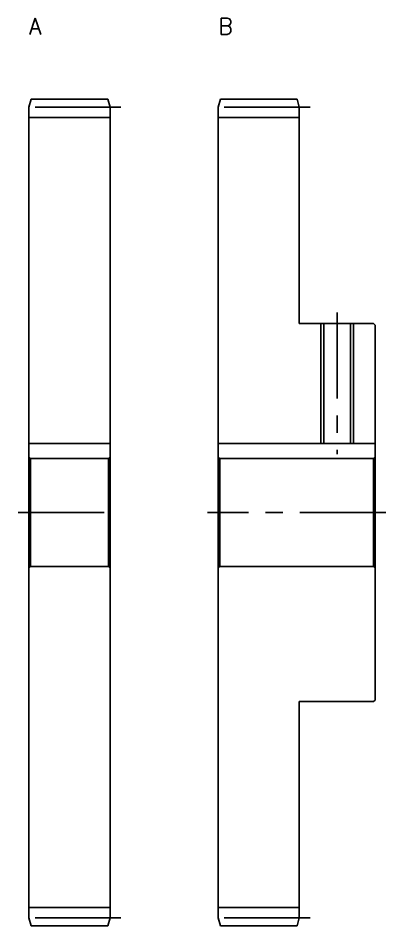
# Model space of a CAD drawing. Extents: x -2 to 239, y -13 to 178.
# Drawn here: x 171 to 239, y 10 to 178 of the extents above; entities that cross this region are included whole.
import ezdxf

# ---------------------------------------------------------------- set-up
doc = ezdxf.new("R2010")
doc.units = 0
doc.header["$LTSCALE"] = 0.5
doc.linetypes.add('CENTER', pattern=[50.8, 31.75, -6.35, 6.35, -6.35])
for name, color, linetype in [('MSM_CENTER', 1, 'CENTER'), ('MSM_CONTINUOUS', 7, 'CONTINUOUS'), ('MSM_NARROW', 5, 'CONTINUOUS'), ('MSM_PART_NUMBER', 7, 'CONTINUOUS')]:
    doc.layers.add(name, color=color, linetype=linetype)
doc.styles.get("Standard").update_dxf_attribs({"font": 'txt.shx', "height": 1, "bigfont": 'bigfont.shx'})

msp = doc.modelspace()

# ---------------------------------------------------------------- linework, layer by layer
at = {"layer": 'MSM_CENTER'}
for p, q in [((190, 161.5), (171, 161.5)), ((225, 161.5), (206, 161.5)), ((230, 123.5), (230, 97.3)), ((171, 86.5), (190, 86.5)), ((239, 86.5), (206, 86.5)), ((190, 11.5), (171, 11.5)), ((225, 11.5), (206, 11.5))]:
    msp.add_line(p, q, dxfattribs=at)
at = {"layer": 'MSM_CONTINUOUS'}
for p, q in [((173.4, 163), (173, 161.5)), ((187.6, 163), (173.4, 163)), ((188, 161.5), (187.6, 163)), ((208.4, 163), (208, 161.5)), ((222.6, 163), (208.4, 163)), ((223, 161.5), (222.6, 163)), ((173, 11.5), (173, 161.5)), ((188, 161.5), (188, 11.5)), ((208, 11.5), (208, 161.5)), ((223, 161.5), (223, 121.5)), ((188, 159.63), (173, 159.63)), ((223, 159.63), (208, 159.63)), ((223, 121.5), (236.7, 121.5)), ((227.54, 121.5), (227.54, 99.3)), ((232.46, 121.5), (232.46, 99.3)), ((236.7, 121.5), (237, 121.2)), ((237, 121.2), (237, 51.8)), ((188, 99.3), (173, 99.3)), ((237, 99.3), (208, 99.3)), ((173.3, 96.5), (173, 96.8)), ((173.3, 96.5), (187.7, 96.5)), ((173.3, 96.5), (173.3, 76.5)), ((188, 96.8), (187.7, 96.5)), ((187.7, 76.5), (187.7, 96.5)), ((208.3, 96.5), (208, 96.8)), ((208.3, 96.5), (236.7, 96.5)), ((208.3, 96.5), (208.3, 76.5)), ((237, 96.8), (236.7, 96.5)), ((236.7, 76.5), (236.7, 96.5)), ((173.3, 76.5), (173, 76.2)), ((173.3, 76.5), (187.7, 76.5)), ((188, 76.2), (187.7, 76.5)), ((208.3, 76.5), (208, 76.2)), ((208.3, 76.5), (236.7, 76.5)), ((237, 76.2), (236.7, 76.5)), ((223, 51.5), (223, 11.5)), ((236.7, 51.5), (223, 51.5)), ((237, 51.8), (236.7, 51.5)), ((188, 13.38), (173, 13.38)), ((223, 13.38), (208, 13.38)), ((173.4, 10), (173, 11.5)), ((188, 11.5), (187.6, 10)), ((208.4, 10), (208, 11.5)), ((223, 11.5), (222.6, 10)), ((187.6, 10), (173.4, 10)), ((222.6, 10), (208.4, 10))]:
    msp.add_line(p, q, dxfattribs=at)
at = {"layer": 'MSM_NARROW'}
for p, q in [((227, 121.5), (227, 99.3)), ((233, 121.5), (233, 99.3))]:
    msp.add_line(p, q, dxfattribs=at)

# ---------------------------------------------------------------- texts
at = {"layer": 'MSM_PART_NUMBER'}
for s, p in [('A', (173, 175)), ('B', (208, 175))]:
    msp.add_text(s, height=3, dxfattribs=at).set_placement(p)

doc.saveas('drawing.dxf')
